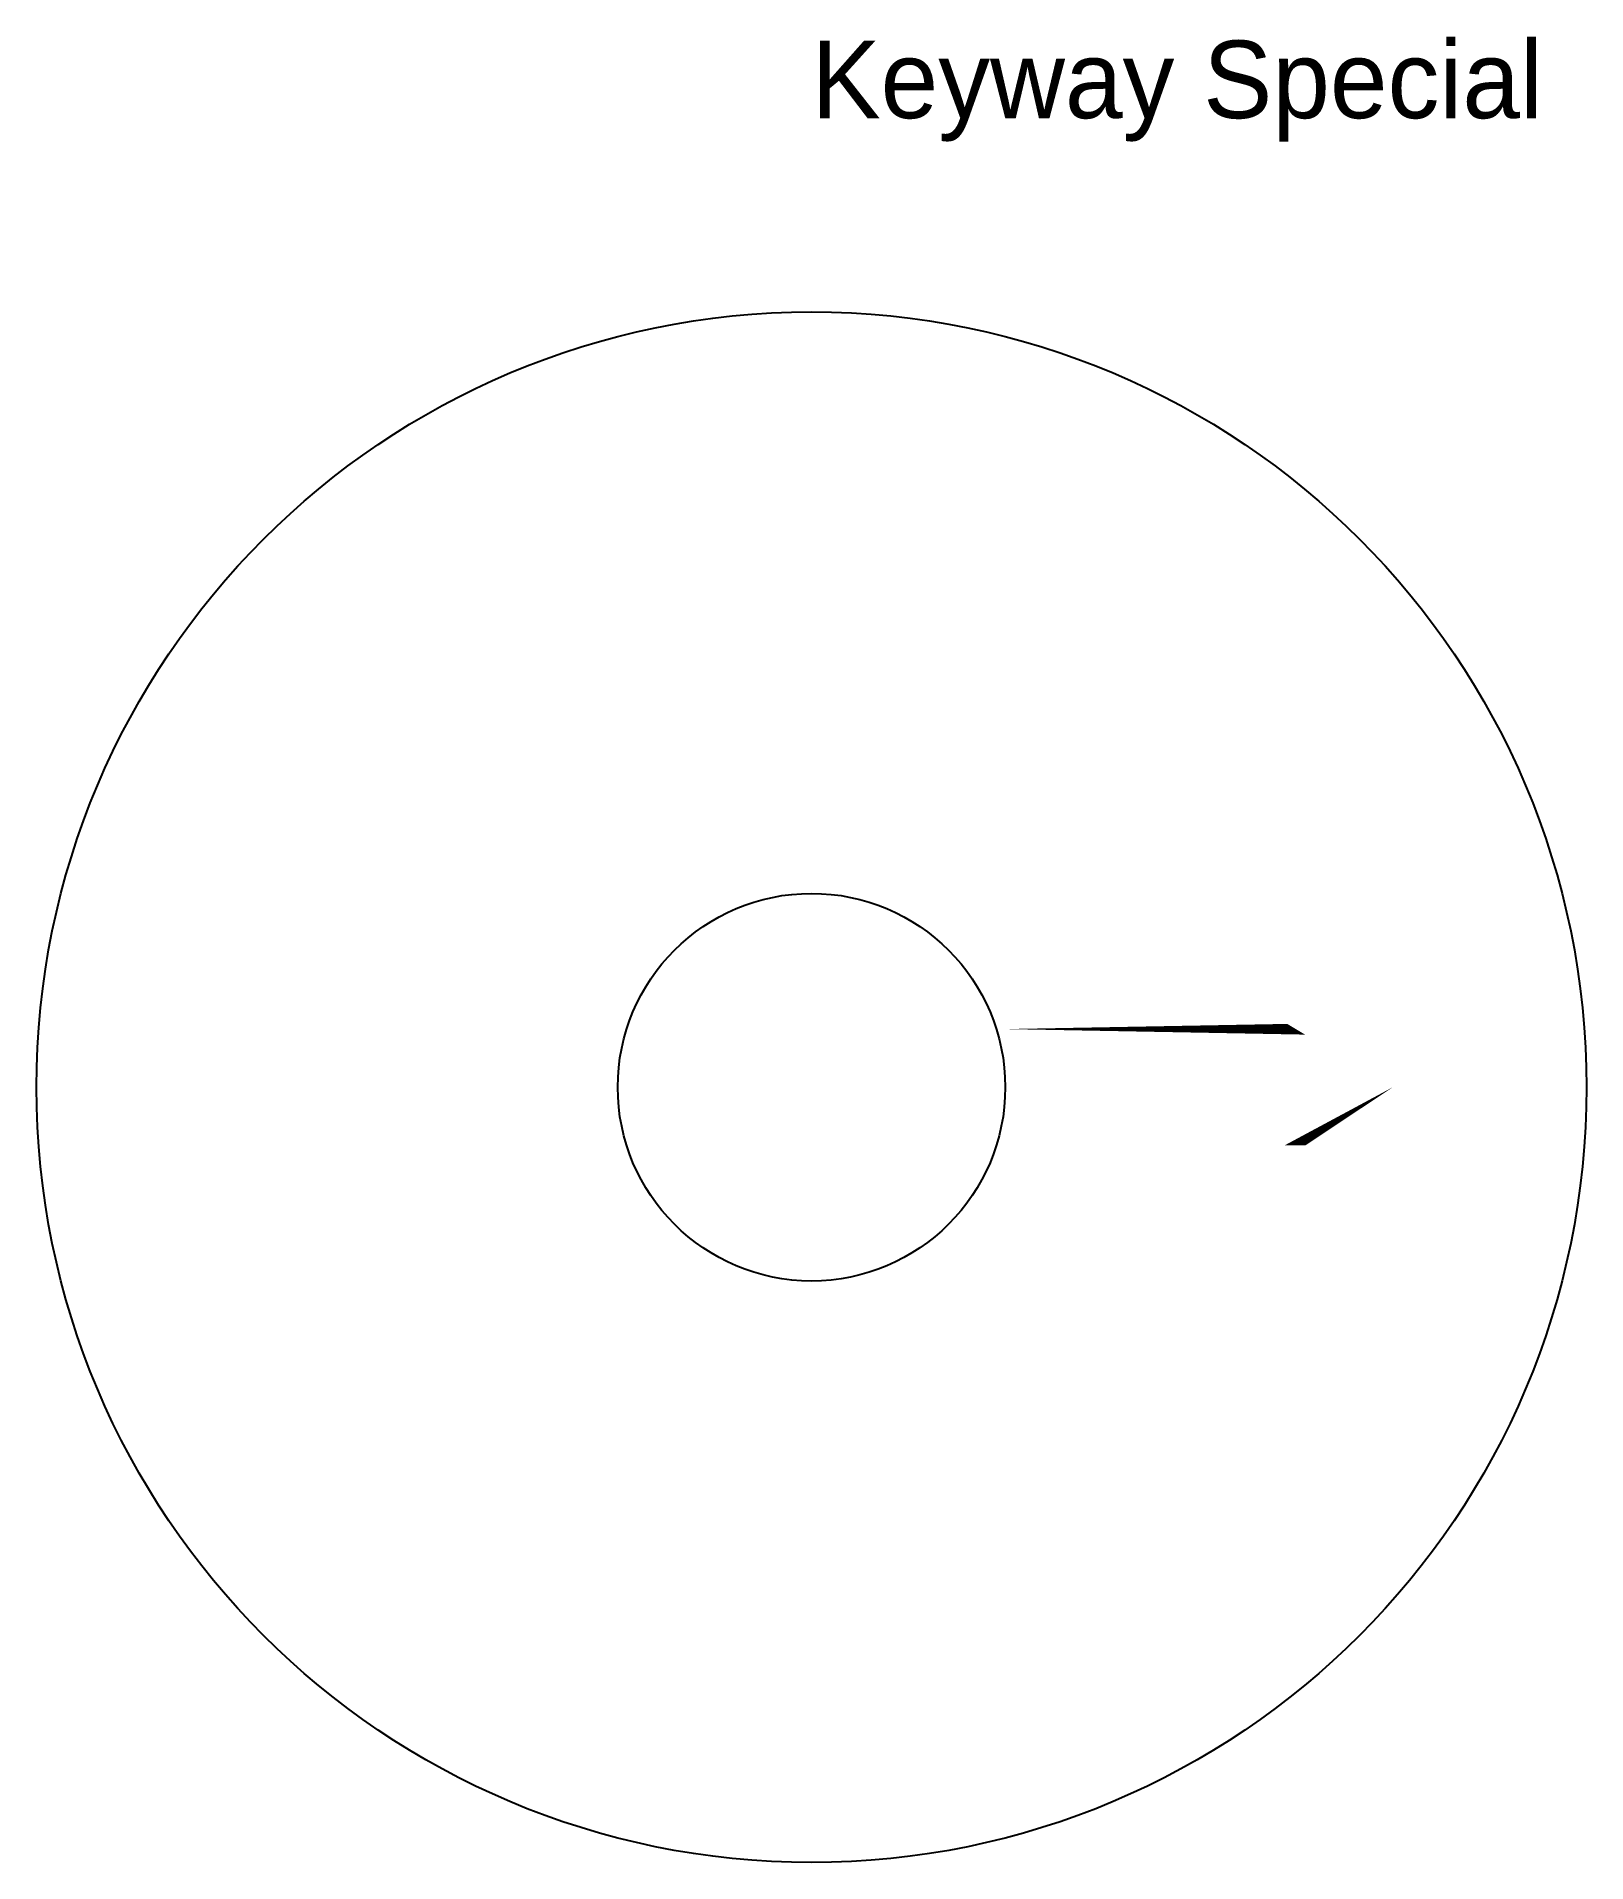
# Model space of a CAD drawing. Header units: metres. Extents: x -40 to 40, y -40 to 54.2.
import ezdxf

# ---------------------------------------------------------------- set-up
doc = ezdxf.new("R2010")
doc.units = ezdxf.units.M

msp = doc.modelspace()

# ---------------------------------------------------------------- linework, layer by layer
msp.add_lwpolyline([(10, -3, 0, 0, 0), (25, -3, 0.552, 0, 0), (30, 0, 0, 0, 0), (25, 3, 0.552, 0, 0), (10, 3, 0, 0, 0)], format="xyseb", close=True)
for radius in [40, 10]:
    msp.add_circle((0, 0), radius)

# ---------------------------------------------------------------- texts
at = {"layer": 'TEXT'}
msp.add_text('Keyway Special', height=4, dxfattribs=at).set_placement((0, 50))

doc.saveas('drawing.dxf')
